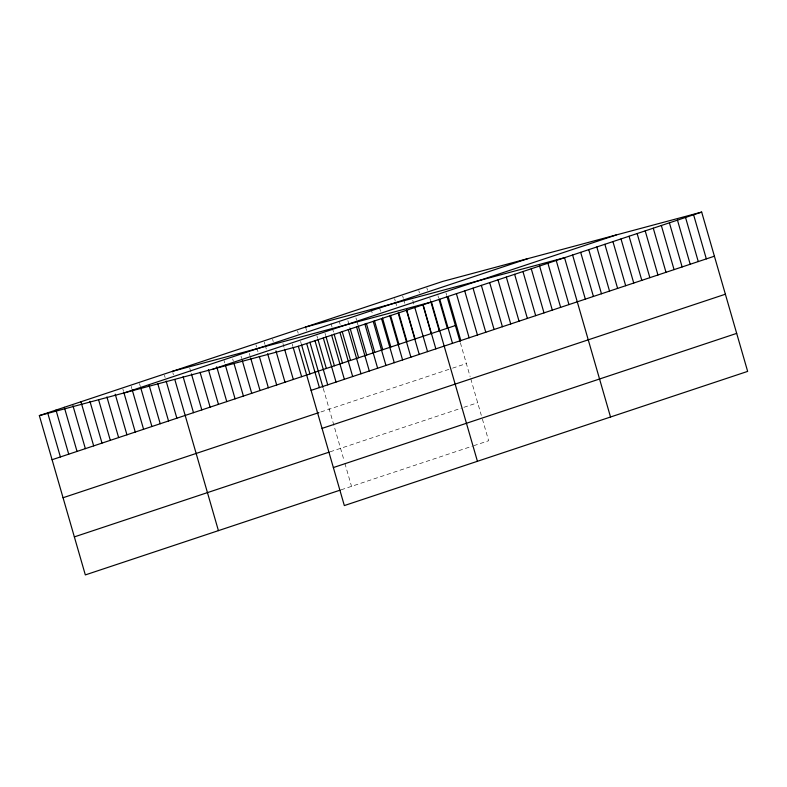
<?xml version="1.0" encoding="UTF-8"?>
<svg xmlns="http://www.w3.org/2000/svg" width="787" height="787" viewBox="0 0 787 787"><rect width="100%" height="100%" fill="white"/><g stroke="black" fill="none" stroke-linecap="round" stroke-linejoin="round"><path stroke-width="0.59" stroke-dasharray="3.94 2.95" d="M320.929 411.945L450.233 368.926M452.545 368.159L466.366 363.564M330.147 451.807L461.546 408.089M463.848 407.322L477.679 402.728M341.125 489.819L472.515 446.101M473.666 445.727L488.648 440.74L481.998 417.7M446.013 293.039L446.682 295.361M460.385 342.827L470.134 376.619M470.764 378.793L481.329 415.398M437.946 295.725L438.625 298.047M426.869 287.963L427.538 290.285M429.879 298.411L430.558 300.732M418.802 290.649L419.471 292.971M412.742 300.29L414.09 304.933M402.669 296.01L403.337 298.332M403.672 299.493L405.01 304.136M394.602 298.696L395.271 301.018M395.605 302.178L396.609 305.661M379.472 307.54L380.819 312.183M371.07 309.065L372.418 313.708M355.95 317.918L356.619 320.24M356.954 321.401L357.957 324.883M347.884 320.604L349.89 327.569M339.482 322.119L340.151 324.441M331.081 323.644L332.084 327.126M332.419 328.287L333.757 332.931M325.021 333.295L325.69 335.616M316.954 335.98L317.623 338.302M305.877 328.209L306.546 330.53M323.26 388.444L344.204 461.015M344.873 463.317L351.523 486.356M297.555 330.983L298.224 333.304M300.575 341.43L301.244 343.752M292.252 344.194L292.921 346.516M282.927 343.476L284.264 348.12M272.597 339.286L273.266 341.607M264.284 342.05L264.953 344.372M265.288 345.532L266.291 349.015M255.962 344.814L256.631 347.136M256.965 348.297L257.969 351.779M249.322 353.383L249.991 355.714M240.999 356.157L241.668 358.478M232.686 358.921L233.355 361.243M224.029 360.525L224.698 362.846M189.756 368.119L191.093 372.763M172.776 372.487L173.445 374.809M164.463 375.251L165.132 377.573M139.506 383.554L140.175 385.876M131.183 386.328L131.862 388.65M122.87 389.093L123.539 391.414"/><path stroke-width="1.18" d="M340.082 490.163L85.33 574.913L39.35 415.605L442.668 281.431L701.67 212.087L747.65 371.395L344.332 505.569L298.352 346.26L701.67 212.087M124.818 392.723L528.136 258.549M212.883 369.142L616.201 234.979M52.08 459.716L455.398 325.543M311.081 390.372L714.399 256.208M63.058 497.728L318.843 412.634M322.06 428.384L725.378 294.22M74.362 536.891L329.114 452.151M333.363 467.557L736.681 333.383M305.543 327.048L564.545 257.713L610.525 417.012M172.442 371.326L431.443 301.982L477.424 461.29M39.35 415.605L298.352 346.26M693.603 214.772L706.332 258.884M685.536 217.458L698.266 261.569M677.469 220.144L690.199 264.255M669.403 222.829L682.132 266.941M661.336 225.505L674.066 269.616M653.269 228.191L665.999 272.302M645.202 230.876L657.942 274.988M637.136 233.562L649.875 277.673M629.069 236.238L641.808 280.359M621.002 238.923L633.742 283.035M612.935 241.609L625.675 285.72M604.869 244.295L617.608 288.406M596.812 246.97L609.541 291.092M588.745 249.656L601.475 293.767M580.678 252.342L593.408 296.453M572.611 255.027L585.341 299.139M556.222 260.477L568.952 304.589M547.909 263.242L560.639 307.353M539.587 266.006L552.317 310.127M531.264 268.78L544.004 312.892M522.952 271.545L535.681 315.656M514.629 274.309L527.369 318.43M506.316 277.083L519.046 321.194M497.994 279.847L510.724 323.959M489.671 282.612L502.411 326.723M481.359 285.386L494.088 329.497M473.036 288.15L485.776 332.262M464.724 290.915L477.453 335.026M456.401 293.679L469.131 337.8M448.088 296.453L460.818 340.564M447.026 296.522L460.051 341.676M439.766 299.217L452.495 343.329M438.959 299.208L447.331 328.228M430.892 301.893L439.264 330.914M423.131 304.756L435.86 348.867M422.826 304.579L431.197 333.599M414.759 307.255L427.548 351.632M406.692 309.94L415.064 338.961M406.495 310.285L419.225 354.396M398.625 312.626L406.997 341.647M398.173 313.049L410.903 357.17M390.559 315.312L398.93 344.332M389.86 315.823L402.59 359.934M382.492 317.997L390.864 347.018M381.538 318.587L394.267 362.699M374.425 320.673L382.797 349.694M373.215 321.352L385.955 365.473M366.358 323.359L374.74 352.379M364.902 324.126L377.632 368.237M358.292 326.044L366.673 355.065M356.58 326.89L369.31 371.002M350.225 328.73L358.606 357.751M348.267 329.655L360.997 373.766M342.158 331.406L350.54 360.426M339.945 332.429L352.674 376.54M334.091 334.091L342.473 363.112M331.622 335.193L344.362 379.304M326.025 336.777L334.406 365.798M323.309 337.957L336.039 382.069M317.958 339.463L326.339 368.483M314.987 340.722L327.726 384.843M309.891 342.138L322.926 387.293M306.674 343.496L319.404 387.607M301.578 344.913L309.95 373.933M293.256 347.677L301.637 376.698M284.609 349.28L293.315 379.462M275.952 350.894L285.002 382.236M267.629 353.658L276.68 385M259.317 356.422L268.357 387.765M250.66 358.036L260.044 390.539M242.347 360.8L251.722 393.303M234.024 363.564L243.409 396.068M225.367 365.168L235.087 398.842M216.72 366.781L226.764 401.606M208.398 369.546L218.452 404.37M200.075 372.31L210.129 407.135M191.428 373.923L201.816 409.909M183.105 376.688L193.494 412.673M174.793 379.452L218.422 530.635M166.136 381.056L176.859 418.212M157.813 383.83L168.536 420.976M149.166 385.433L160.223 423.74M140.509 387.037L151.901 426.505M132.196 389.811L143.588 429.279M123.874 392.575L135.266 432.043M115.217 394.179L126.943 434.808M106.904 396.953L118.63 437.582M98.582 399.717L110.308 440.346M89.934 401.321L101.995 443.111M80.943 401.763L93.673 445.885M72.955 405.698L85.36 448.649M64.308 407.302L77.037 451.413M55.985 410.066L68.715 454.178M47.673 412.841L60.402 456.952"/></g></svg>
